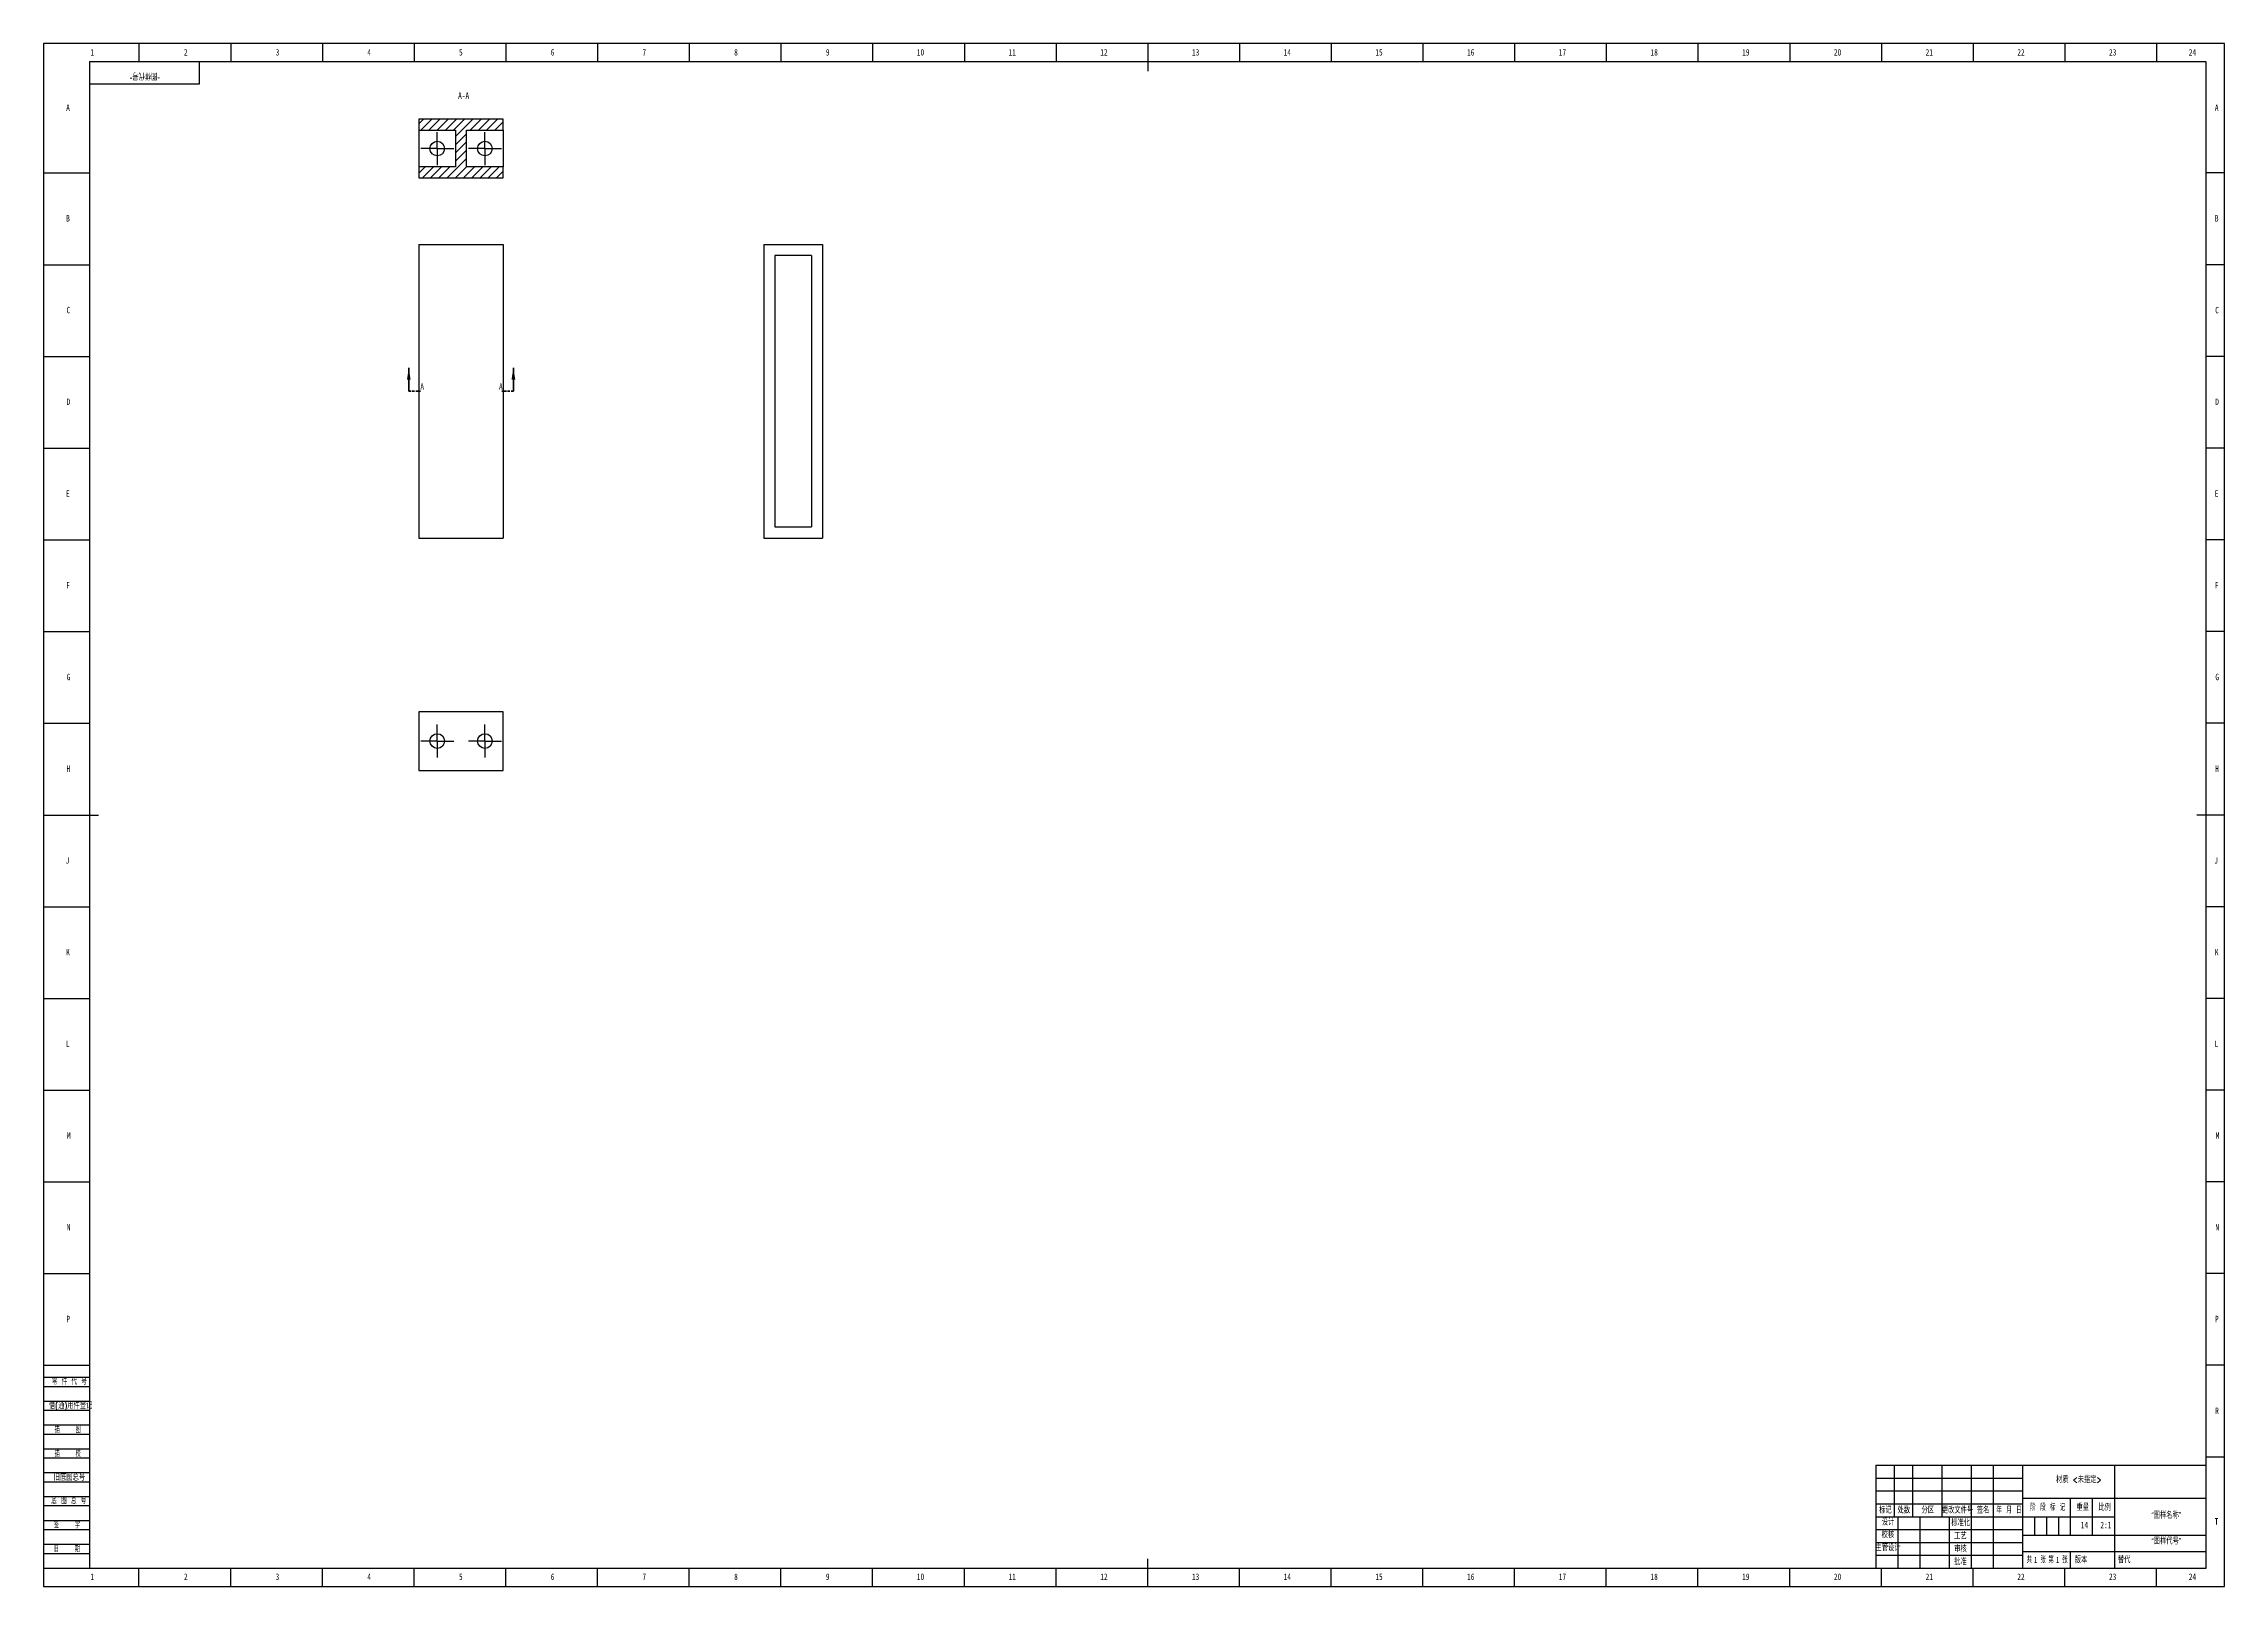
# Model space of a CAD drawing. Header units: millimetres. Extents: x 0 to 1189, y 0 to 841.
import ezdxf

# ---------------------------------------------------------------- set-up
doc = ezdxf.new("R2010")
doc.units = ezdxf.units.MM
doc.linetypes.add('HIDDEN', pattern=[1.905, 1.27, -0.635])
for name, color, linetype in [('10', 7, 'Continuous'), ('5', 7, 'Continuous'), ('9', 7, 'Continuous'), ('SLD-0', 7, 'Continuous')]:
    doc.layers.add(name, color=color, linetype=linetype)
doc.styles.add('SLDTEXTSTYLE0', font='TXT', dxfattribs={"width": 0.7, "bigfont": 'bigfont'})
doc.styles.add('SLDTEXTSTYLE1', font='TXT', dxfattribs={"width": 0.6, "bigfont": 'bigfont'})
doc.styles.add('SLDTEXTSTYLE2', font='TXT', dxfattribs={"width": 0.614286, "bigfont": 'bigfont'})
doc.styles.add('SLDTEXTSTYLE3', font='TXT', dxfattribs={"width": 0.62, "bigfont": 'bigfont'})
doc.styles.add('SLDTEXTSTYLE4', font='TXT', dxfattribs={"width": 0.566667, "bigfont": 'bigfont'})
doc.styles.add('SLDTEXTSTYLE5', font='TXT', dxfattribs={"width": 0.7})

# ---------------------------------------------------------------- blocks, each defined once
blk = doc.blocks.new('SW_CENTERMARKSYMBOL_0')
at = {"layer": '10', "color": 0}
for p, q in [((-5, 0), (-9, 0)), ((0, 0), (-5, 0)), ((0, 5), (0, 9)), ((0, 0), (0, 5)), ((0, 0), (0, -5)), ((0, 0), (5, 0)), ((5, 0), (9, 0)), ((0, -5), (0, -9))]:
    blk.add_line(p, q, dxfattribs=at)
blk = doc.blocks.new('SW_CENTERMARKSYMBOL_1')
at = {"layer": '10', "color": 0}
for p, q in [((-5, 0), (-9, 0)), ((0, 0), (-5, 0)), ((0, 5), (0, 9)), ((0, 0), (0, 5)), ((0, 0), (0, -5)), ((0, 0), (5, 0)), ((5, 0), (9, 0)), ((0, -5), (0, -9))]:
    blk.add_line(p, q, dxfattribs=at)
blk = doc.blocks.new('SW_CENTERMARKSYMBOL_2')
at = {"layer": '10', "color": 0}
for p, q in [((-5, 0), (-9, 0)), ((0, 0), (-5, 0)), ((0, 5), (0, 9)), ((0, 0), (0, 5)), ((0, 0), (0, -5)), ((0, 0), (5, 0)), ((5, 0), (9, 0)), ((0, -5), (0, -9))]:
    blk.add_line(p, q, dxfattribs=at)
blk = doc.blocks.new('SW_CENTERMARKSYMBOL_3')
at = {"layer": '10', "color": 0}
for p, q in [((-5, 0), (-9, 0)), ((0, 0), (-5, 0)), ((0, 5), (0, 9)), ((0, 0), (0, 5)), ((0, 0), (0, -5)), ((0, 0), (5, 0)), ((5, 0), (9, 0)), ((0, -5), (0, -9))]:
    blk.add_line(p, q, dxfattribs=at)

msp = doc.modelspace()

# ---------------------------------------------------------------- hatches: boundary and pattern name
at = {"layer": '10', "linetype": 'Continuous', "lineweight": 18}
h = msp.add_hatch(dxfattribs=at)
h.set_pattern_fill('ANSI31', color=256, angle=3e-322, style=0)
h.paths.add_polyline_path([(204.6, 767.8), (250.6, 767.8), (250.6, 773.8), (230.6, 773.8), (230.6, 793.8), (250.6, 793.8), (250.6, 799.8), (204.6, 799.8), (204.6, 793.8), (224.6, 793.8), (224.6, 773.8), (204.6, 773.8)], flags=0)

# ---------------------------------------------------------------- linework, layer by layer
at = {"color": 7, "linetype": 'Continuous', "lineweight": 25}
for p, q in [((250.6, 799.8), (204.6, 799.8)), ((204.6, 799.8), (204.6, 793.8)), ((250.6, 793.8), (250.6, 799.8)), ((204.6, 793.8), (224.6, 793.8)), ((204.6, 793.8), (204.6, 773.8)), ((224.6, 793.8), (224.6, 773.8)), ((230.6, 793.8), (250.6, 793.8)), ((230.6, 773.8), (230.6, 793.8)), ((250.6, 793.8), (250.6, 773.8)), ((224.6, 773.8), (204.6, 773.8)), ((204.6, 773.8), (204.6, 767.8)), ((250.6, 773.8), (230.6, 773.8)), ((250.6, 767.8), (250.6, 773.8)), ((204.6, 767.8), (250.6, 767.8)), ((204.6, 731.5), (204.6, 571.5)), ((204.6, 731.5), (250.6, 731.5)), ((250.6, 731.5), (250.6, 571.5)), ((392.6, 731.5), (392.6, 571.5)), ((392.6, 731.5), (424.6, 731.5)), ((398.6, 725.5), (398.6, 577.5)), ((418.6, 725.5), (398.6, 725.5)), ((418.6, 725.5), (418.6, 577.5)), ((424.6, 731.5), (424.6, 571.5)), ((204.6, 571.5), (250.6, 571.5)), ((392.6, 571.5), (424.6, 571.5)), ((398.6, 577.5), (418.6, 577.5)), ((204.6, 476.8), (204.6, 444.8)), ((250.6, 476.8), (204.6, 476.8)), ((250.6, 444.8), (250.6, 476.8)), ((204.6, 444.8), (250.6, 444.8))]:
    msp.add_line(p, q, dxfattribs=at)
at = {"color": 7, "linetype": 'Continuous', "lineweight": 35}
for p, q in [((199.1, 651.5), (199.1, 664.2)), ((256.1, 651.5), (256.1, 664.2))]:
    msp.add_line(p, q, dxfattribs=at)
at = {"color": 7, "linetype": 'HIDDEN', "lineweight": 35}
for p, q in [((199.1, 651.5), (205.4, 651.5)), ((256.1, 651.5), (249.8, 651.5))]:
    msp.add_line(p, q, dxfattribs=at)
at = {"color": 7, "linetype": 'Continuous', "lineweight": 25}
for centre in [(214.6, 783.8), (240.6, 783.8), (214.6, 460.8), (240.6, 460.8)]:
    msp.add_circle(centre, 4, dxfattribs=at)
at = {"color": 7, "linetype": 'Continuous', "lineweight": 35}
for points in [[(199.1, 664.2), (198.1, 657.8), (200.1, 657.8)], [(256.1, 664.2), (255.1, 657.8), (257.2, 657.8)]]:
    msp.add_solid(points, dxfattribs=at)
at = {"layer": '5', "color": 7}
for p, q in [((1189, 841), (0, 841)), ((0, 841), (0, 0)), ((1189, 0), (1189, 841)), ((0, 114), (25, 114)), ((0, 109), (25, 109)), ((0, 101), (25, 101)), ((0, 96), (25, 96)), ((0, 88), (25, 88)), ((0, 83), (25, 83)), ((0, 75), (25, 75)), ((0, 70), (25, 70)), ((0, 62), (25, 62)), ((0, 57), (25, 57)), ((0, 49), (25, 49)), ((999, 59), (1079, 59)), ((999, 52), (1079, 52)), ((0, 44), (25, 44)), ((0, 36), (25, 36)), ((1085.5, 38), (1085.5, 28)), ((1092, 38), (1092, 28)), ((1098.5, 38), (1098.5, 28)), ((0, 31), (25, 31)), ((0, 23), (25, 23)), ((0, 18), (25, 18)), ((0, 0), (1189, 0))]:
    msp.add_line(p, q, dxfattribs=at)
at = {"layer": '5'}
for p, q in [((52, 841), (52, 831.1)), ((102, 841), (102, 831.1)), ((152, 841), (152, 831.1)), ((202, 841), (202, 831.1)), ((252, 841), (252, 831.1)), ((302, 841), (302, 831.1)), ((352, 841), (352, 831.1)), ((402, 841), (402, 831.1)), ((452, 841), (452, 831.1)), ((502, 841), (502, 831.1)), ((552, 841), (552, 831.1)), ((652, 841), (652, 831.1)), ((702, 841), (702, 831.1)), ((752, 841), (752, 831.1)), ((802, 841), (802, 831.1)), ((852, 841), (852, 831.1)), ((902, 841), (902, 831.1)), ((952, 841), (952, 831.1)), ((1002, 841), (1002, 831.1)), ((1052, 841), (1052, 831.1)), ((1102, 841), (1102, 831.1)), ((1152, 841), (1152, 831.1)), ((0, 770.5), (25, 770.5)), ((1189, 770.5), (1179, 770.5)), ((0, 720.5), (25, 720.5)), ((1189, 720.5), (1179, 720.5)), ((0, 670.5), (25, 670.5)), ((1189, 670.5), (1179, 670.5)), ((0, 620.5), (25, 620.5)), ((1189, 620.5), (1179, 620.5)), ((0, 570.5), (25, 570.5)), ((1189, 570.5), (1179, 570.5)), ((0, 520.5), (25, 520.5)), ((1189, 520.5), (1179, 520.5)), ((0, 470.5), (25, 470.5)), ((1189, 470.5), (1179, 470.5)), ((0, 370.5), (25, 370.5)), ((1189, 370.5), (1179, 370.5)), ((0, 320.5), (25, 320.5)), ((1189, 320.5), (1179, 320.5)), ((0, 270.5), (25, 270.5)), ((1189, 270.5), (1179, 270.5)), ((0, 220.5), (25, 220.5)), ((1189, 220.5), (1179, 220.5)), ((0, 170.5), (25, 170.5)), ((1189, 170.5), (1179, 170.5)), ((0, 120.5), (25, 120.5)), ((1189, 120.5), (1179, 120.5)), ((1189, 70.5), (1179, 70.5)), ((52, 0), (52, 10)), ((102, 0), (102, 10)), ((152, 0), (152, 10)), ((202, 0), (202, 10)), ((252, 0), (252, 10)), ((302, 0), (302, 10)), ((352, 0), (352, 10)), ((402, 0), (402, 10)), ((452, 0), (452, 10)), ((502, 0), (502, 10)), ((552, 0), (552, 10)), ((652, 0), (652, 10)), ((702, 0), (702, 10)), ((752, 0), (752, 10)), ((802, 0), (802, 10)), ((852, 0), (852, 10)), ((902, 0), (902, 10)), ((952, 0), (952, 10)), ((1002, 0), (1002, 10)), ((1052, 0), (1052, 10)), ((1102, 0), (1102, 10)), ((1152, 0), (1152, 10))]:
    msp.add_line(p, q, dxfattribs=at)
at = {"layer": '5', "lineweight": 25}
for p, q in [((602, 841), (602, 826)), ((0, 420.5), (30, 420.5)), ((1189, 420.5), (1174, 420.5)), ((602, 0), (602, 15)), ((1105, 19), (1105, 10))]:
    msp.add_line(p, q, dxfattribs=at)
at = {"layer": '5', "color": 7, "lineweight": 25}
for p, q in [((1179, 831.1), (25, 831.1)), ((25, 831.1), (25, 10)), ((85, 819), (85, 831)), ((1179, 10), (1179, 831.1)), ((25, 819), (85, 819)), ((999, 66), (1179, 66)), ((999, 66), (999, 10)), ((1009, 66), (1009, 38)), ((1019, 66), (1019, 38)), ((1035, 66), (1035, 38)), ((1051, 66), (1051, 10)), ((1063, 66), (1063, 10)), ((1079, 66), (1079, 10)), ((1129, 66), (1129, 38)), ((1079, 48), (1179, 48)), ((1105, 48), (1105, 28)), ((1117, 48), (1117, 28)), ((999, 45), (1079, 45)), ((999, 38), (1129, 38)), ((1011, 38), (1011, 10)), ((1023, 38), (1023, 10)), ((1039, 38), (1039, 10)), ((1129, 38), (1129, 10)), ((999, 31), (1079, 31)), ((999, 24), (1079, 24)), ((1079, 28), (1179, 28)), ((999, 17), (1079, 17)), ((1079, 19), (1179, 19)), ((0, 10), (1179, 10))]:
    msp.add_line(p, q, dxfattribs=at)

# ---------------------------------------------------------------- block references
at = {"layer": '10'}
for name, p in [('SW_CENTERMARKSYMBOL_2', (214.6, 783.8)), ('SW_CENTERMARKSYMBOL_3', (240.6, 783.8)), ('SW_CENTERMARKSYMBOL_0', (214.6, 460.8)), ('SW_CENTERMARKSYMBOL_1', (240.6, 460.8))]:
    msp.add_blockref(name, p, dxfattribs=at)

# ---------------------------------------------------------------- texts
at = {"color": 7, "linetype": 'Continuous', "char_height": 3.5, "attachment_point": 1, "style": 'SLDTEXTSTYLE5'}
for insert in [(205.4, 655.8), (248.3, 655.8)]:
    msp.add_mtext('A', dxfattribs=dict(at, insert=insert))
at = {"layer": '10', "char_height": 3.5}
for s, insert, attachment_point, style in [('1', (26.5, 838), 2, 'SLDTEXTSTYLE5'), ('2', (77.5, 838), 2, 'SLDTEXTSTYLE5'), ('3', (127.5, 838), 2, 'SLDTEXTSTYLE5'), ('4', (177.5, 838), 2, 'SLDTEXTSTYLE5'), ('5', (227.5, 838), 2, 'SLDTEXTSTYLE5'), ('6', (277.5, 838), 2, 'SLDTEXTSTYLE5'), ('7', (327.5, 838), 2, 'SLDTEXTSTYLE5'), ('8', (377.5, 838), 2, 'SLDTEXTSTYLE5'), ('9', (427.5, 838), 2, 'SLDTEXTSTYLE5'), ('10', (478.1, 838), 2, 'SLDTEXTSTYLE5'), ('11', (528.1, 838), 2, 'SLDTEXTSTYLE5'), ('12', (578.1, 838), 2, 'SLDTEXTSTYLE5'), ('13', (628.1, 838), 2, 'SLDTEXTSTYLE5'), ('14', (678.1, 838), 2, 'SLDTEXTSTYLE5'), ('15', (728.1, 838), 2, 'SLDTEXTSTYLE5'), ('16', (778.1, 838), 2, 'SLDTEXTSTYLE5'), ('17', (828.1, 838), 2, 'SLDTEXTSTYLE5'), ('18', (878.1, 838), 2, 'SLDTEXTSTYLE5'), ('19', (928.1, 838), 2, 'SLDTEXTSTYLE5'), ('20', (978.1, 838), 2, 'SLDTEXTSTYLE5'), ('21', (1028.1, 838), 2, 'SLDTEXTSTYLE5'), ('22', (1078.1, 838), 2, 'SLDTEXTSTYLE5'), ('23', (1128.1, 838), 2, 'SLDTEXTSTYLE5'), ('24', (1171.6, 838), 2, 'SLDTEXTSTYLE5'), ('A-A', (229, 814.4), 2, 'SLDTEXTSTYLE5'), ('A', (13.3, 807.8), 2, 'SLDTEXTSTYLE5'), ('A', (1184.8, 807.8), 2, 'SLDTEXTSTYLE5'), ('B', (13.3, 747.5), 2, 'SLDTEXTSTYLE5'), ('B', (1184.8, 747.5), 2, 'SLDTEXTSTYLE5'), ('C', (13.5, 697.5), 2, 'SLDTEXTSTYLE5'), ('C', (1185, 697.5), 2, 'SLDTEXTSTYLE5'), ('D', (13.5, 647.5), 2, 'SLDTEXTSTYLE5'), ('D', (1185, 647.5), 2, 'SLDTEXTSTYLE5'), ('E', (13.3, 597.5), 2, 'SLDTEXTSTYLE5'), ('E', (1184.8, 597.5), 2, 'SLDTEXTSTYLE5'), ('F', (13.3, 547.5), 2, 'SLDTEXTSTYLE5'), ('F', (1184.8, 547.5), 2, 'SLDTEXTSTYLE5'), ('G', (13.6, 497.5), 2, 'SLDTEXTSTYLE5'), ('G', (1185.1, 497.5), 2, 'SLDTEXTSTYLE5'), ('H', (13.5, 447.5), 2, 'SLDTEXTSTYLE5'), ('H', (1185, 447.5), 2, 'SLDTEXTSTYLE5'), ('J', (13, 397.5), 2, 'SLDTEXTSTYLE5'), ('J', (1184.5, 397.5), 2, 'SLDTEXTSTYLE5'), ('K', (13.3, 347.5), 2, 'SLDTEXTSTYLE5'), ('K', (1184.8, 347.5), 2, 'SLDTEXTSTYLE5'), ('L', (13.2, 297.5), 2, 'SLDTEXTSTYLE5'), ('L', (1184.7, 297.5), 2, 'SLDTEXTSTYLE5'), ('M', (13.7, 247.5), 2, 'SLDTEXTSTYLE5'), ('M', (1185.2, 247.5), 2, 'SLDTEXTSTYLE5'), ('N', (13.6, 197.5), 2, 'SLDTEXTSTYLE5'), ('N', (1185.1, 197.5), 2, 'SLDTEXTSTYLE5'), ('P', (13.4, 147.5), 2, 'SLDTEXTSTYLE5'), ('P', (1184.9, 147.5), 2, 'SLDTEXTSTYLE5'), ('R', (1185, 97.5), 2, 'SLDTEXTSTYLE5'), ('材质 <未指定>', (1109.6, 59.9), 2, 'SLDTEXTSTYLE0'), ('“图样名称”', (1157.3, 40.5), 2, 'SLDTEXTSTYLE0'), ('T', (1184.7, 37.2), 2, 'SLDTEXTSTYLE5'), ('校核', (1005.5, 29.9), 2, 'SLDTEXTSTYLE0'), ('14', (1112.7, 35.2), 2, 'SLDTEXTSTYLE5'), ('“图样代号”', (1157.3, 26.4), 2, 'SLDTEXTSTYLE0'), ('主管设计', (1005.6, 22.8), 2, 'SLDTEXTSTYLE0'), ('1', (1085.1, 16.2), 1, 'SLDTEXTSTYLE5'), ('1', (1097.1, 16.2), 1, 'SLDTEXTSTYLE5'), ('1', (26.5, 7), 2, 'SLDTEXTSTYLE5'), ('2', (77.5, 7), 2, 'SLDTEXTSTYLE5'), ('3', (127.5, 7), 2, 'SLDTEXTSTYLE5'), ('4', (177.5, 7), 2, 'SLDTEXTSTYLE5'), ('5', (227.5, 7), 2, 'SLDTEXTSTYLE5'), ('6', (277.5, 7), 2, 'SLDTEXTSTYLE5'), ('7', (327.5, 7), 2, 'SLDTEXTSTYLE5'), ('8', (377.5, 7), 2, 'SLDTEXTSTYLE5'), ('9', (427.5, 7), 2, 'SLDTEXTSTYLE5'), ('10', (478.1, 7), 2, 'SLDTEXTSTYLE5'), ('11', (528.1, 7), 2, 'SLDTEXTSTYLE5'), ('12', (578.1, 7), 2, 'SLDTEXTSTYLE5'), ('13', (628.1, 7), 2, 'SLDTEXTSTYLE5'), ('14', (678.1, 7), 2, 'SLDTEXTSTYLE5'), ('15', (728.1, 7), 2, 'SLDTEXTSTYLE5'), ('16', (778.1, 7), 2, 'SLDTEXTSTYLE5'), ('17', (828.1, 7), 2, 'SLDTEXTSTYLE5'), ('18', (878.1, 7), 2, 'SLDTEXTSTYLE5'), ('19', (928.1, 7), 2, 'SLDTEXTSTYLE5'), ('20', (978.1, 7), 2, 'SLDTEXTSTYLE5'), ('21', (1028.1, 7), 2, 'SLDTEXTSTYLE5'), ('22', (1078.1, 7), 2, 'SLDTEXTSTYLE5'), ('23', (1128.1, 7), 2, 'SLDTEXTSTYLE5'), ('24', (1171.6, 7), 2, 'SLDTEXTSTYLE5')]:
    msp.add_mtext(s, dxfattribs=dict(at, insert=insert, attachment_point=attachment_point, style=style))
at = {"layer": '10', "color": 7, "insert": (1110.8, 16.2), "char_height": 3.5, "attachment_point": 2, "style": 'SLDTEXTSTYLE0'}
msp.add_mtext('版本', dxfattribs=at)
at = {"layer": '9', "color": 7, "char_height": 3.5}
for s, insert, attachment_point, style in [('零 件 代 号', (4.5, 113.4), 1, 'SLDTEXTSTYLE2'), ('借(通)用件登记', (2.9, 100.3), 1, 'SLDTEXTSTYLE0'), ('描    图', (13.1, 87.2), 2, 'SLDTEXTSTYLE4'), ('描    校', (13.1, 74.1), 2, 'SLDTEXTSTYLE4'), ('旧底图总号', (5.5, 61.2), 1, 'SLDTEXTSTYLE0'), ('底 图 总 号', (4.2, 48.4), 1, 'SLDTEXTSTYLE2'), ('标记', (1004.2, 43.3), 2, 'SLDTEXTSTYLE0'), ('设计', (1005.6, 36.8), 2, 'SLDTEXTSTYLE0'), ('处数', (1014.2, 43.3), 2, 'SLDTEXTSTYLE0'), ('分区', (1027.3, 43.3), 2, 'SLDTEXTSTYLE0'), ('更改文件号', (1043.5, 43.3), 2, 'SLDTEXTSTYLE0'), ('标准化', (1045.2, 36.4), 2, 'SLDTEXTSTYLE0'), ('签名', (1057.5, 43.3), 2, 'SLDTEXTSTYLE0'), ('年 月 日', (1071.6, 43.3), 2, 'SLDTEXTSTYLE3'), ('阶 段 标 记', (1092.7, 44.8), 2, 'SLDTEXTSTYLE2'), ('重量', (1111.8, 44.8), 2, 'SLDTEXTSTYLE0'), ('比例', (1123.7, 44.8), 2, 'SLDTEXTSTYLE0'), ('签    字', (12.7, 35.2), 2, 'SLDTEXTSTYLE4'), ('工艺', (1045.1, 29.2), 2, 'SLDTEXTSTYLE0'), ('日    期', (12.7, 22.2), 2, 'SLDTEXTSTYLE4'), ('批准', (1045.1, 15.2), 2, 'SLDTEXTSTYLE0'), ('审核', (1045.1, 22.2), 2, 'SLDTEXTSTYLE0'), ('共  张', (1086.4, 16.2), 2, 'SLDTEXTSTYLE1'), ('第  张', (1098.3, 16.2), 2, 'SLDTEXTSTYLE1')]:
    msp.add_mtext(s, dxfattribs=dict(at, insert=insert, attachment_point=attachment_point, style=style))
at = {"layer": 'SLD-0', "insert": (55.2, 821.7), "char_height": 3.5, "attachment_point": 2, "rotation": 180, "style": 'SLDTEXTSTYLE0'}
msp.add_mtext('“图样代号”', dxfattribs=at)
at = {"layer": 'SLD-0', "char_height": 3.5}
for s, insert, attachment_point, style in [('2:1', (1124.4, 35.2), 2, 'SLDTEXTSTYLE5'), ('替代', (1130.9, 16.2), 1, 'SLDTEXTSTYLE0')]:
    msp.add_mtext(s, dxfattribs=dict(at, insert=insert, attachment_point=attachment_point, style=style))

doc.saveas('drawing.dxf')
